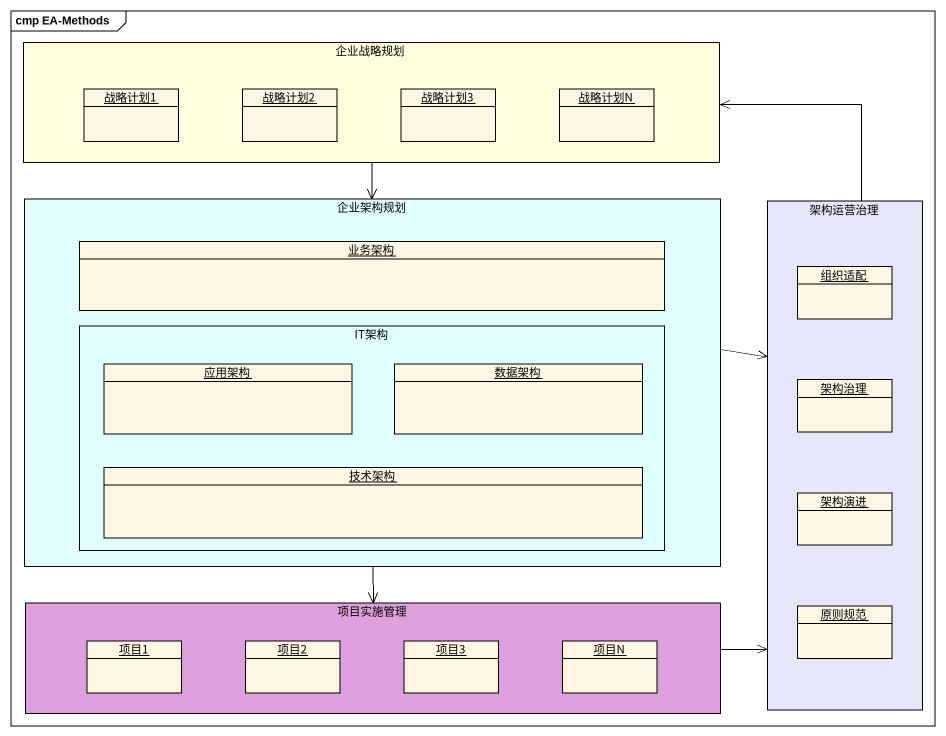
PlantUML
@startuml
mainframe cmp EA-Methods
hide circle
hide empty members
rectangle 企业战略规划 #FFFFE0 {
  object 战略计划1
  object 战略计划2
  object 战略计划3
  object 战略计划N
}
rectangle 企业架构规划 #E0FFFF {
  object 业务架构
  rectangle IT架构 {
    object 应用架构
    object 数据架构
    object 技术架构
  }
}
rectangle 架构运营治理 #E6E6FA {
  object 组织适配
  object 架构治理
  object 架构演进
  object 原则规范
}
rectangle 项目实施管理 #DDA0DD {
  object 项目1
  object 项目2
  object 项目3
  object 项目N
}
企业战略规划 --> 企业架构规划
企业架构规划 -right-> 架构运营治理
企业架构规划 --> 项目实施管理
架构运营治理 -up-> 企业战略规划
项目实施管理 -right-> 架构运营治理
@enduml
